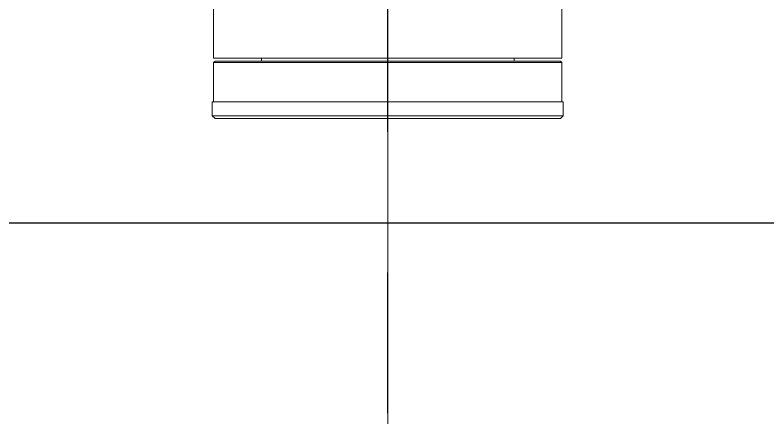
# Model space of a CAD drawing. Header units: millimetres. Extents: x 10462777 to 22643323, y 453826 to 1389191.
# Drawn here: x 11281975.2 to 11282243.3, y 582827.7 to 582970.9 of the extents above; entities that cross this region are included whole.
import ezdxf

# ---------------------------------------------------------------- set-up
doc = ezdxf.new("R2010")
doc.units = ezdxf.units.MM
doc.header["$LTSCALE"] = 200
doc.header["$MEASUREMENT"] = 0
for name, pattern in [('CENTER', [2, 1.25, -0.25, 0.25, -0.25]), ('CENTER2', [1.125, 0.75, -0.125, 0.125, -0.125]), ('PHANTOM', [2.5, 1.25, -0.25, 0.25, -0.25, 0.25, -0.25])]:
    doc.linetypes.add(name, pattern=pattern)
doc.layers.get('0').update_dxf_attribs({"linetype": 'CONTINUOUS'})
for name, color, linetype in [('1', 1, 'CENTER'), ('2', 2, 'CONTINUOUS'), ('DV1_DEFAULT', 7, 'CONTINUOUS')]:
    doc.layers.add(name, color=color, linetype=linetype)
doc.layers.add('LAYOUT', color=8, linetype='CONTINUOUS', lineweight=25)

# ---------------------------------------------------------------- blocks, each defined once
blk = doc.blocks.new('r710ic')
at = {"layer": 'DV1_DEFAULT', "color": 7, "linetype": 'Continuous', "lineweight": 0}
for p, q in [((273376.37, 104170.13), (273376.37, 104295.13)), ((273381.37, 104295.13), (273376.37, 104295.13)), ((273381.37, 104295.13), (273381.37, 104170.13)), ((273382.37, 104294.13), (273381.37, 104295.13)), ((273360.87, 104294.63), (273332.87, 104294.63)), ((273360.87, 104170.63), (273360.87, 104294.63)), ((273362.37, 104294.63), (273361.87, 104294.13)), ((273361.87, 104294.13), (273361.87, 104171.13)), ((273376.37, 104294.63), (273362.37, 104294.63)), ((273362.37, 104170.63), (273362.37, 104294.63)), ((273382.37, 104171.13), (273382.37, 104294.13)), ((273361.87, 104277.63), (273360.87, 104277.63)), ((273360.87, 104187.63), (273361.87, 104187.63)), ((273325.87, 104170.63), (273360.87, 104170.63)), ((273361.87, 104171.13), (273362.37, 104170.63)), ((273362.37, 104170.63), (273376.37, 104170.63)), ((273376.37, 104170.13), (273381.37, 104170.13)), ((273381.37, 104170.13), (273382.37, 104171.13))]:
    blk.add_line(p, q, dxfattribs=at)
at = {"layer": 'DV1_DEFAULT', "color": 1, "linetype": 'CENTER2', "lineweight": 0}
for p, q in [((274132.55, 104232.63), (269847.55, 104232.63)), ((269950.18, 104232.63), (274235.19, 104232.63))]:
    blk.add_line(p, q, dxfattribs=at)
at = {"layer": 'LAYOUT', "color": 3}
blk.add_circle((272041.37, 104232.63), 2050.12, dxfattribs=at)
blk = doc.blocks.new('A$C7DA30AB0')
at = {"layer": 'LAYOUT', "color": 6, "linetype": 'PHANTOM'}
blk.add_circle((3030.45, 3025.99, 0), 2693.02, dxfattribs=at)

msp = doc.modelspace()

# ---------------------------------------------------------------- linework, layer by layer
at = {"layer": '1', "color": 23, "linetype": 'CENTER'}
msp.add_line((11282107.87228, 579329.36568, 0), (11282107.87228, 587294.33381, 0), dxfattribs=at)
at = {"layer": '2', "color": 124, "linetype": 'Continuous'}
msp.add_line((11282542.65642, 582896.94412, 0), (11281673.08815, 582896.94412, 0), dxfattribs=at)

# ---------------------------------------------------------------- block references
at = {"ltscale": 10}
msp.add_blockref('A$C7DA30AB0', (11276684.40366, 580408.4363, 0), dxfattribs=at)
at = {"layer": 'LAYOUT', "color": 2, "rotation": 270}
msp.add_blockref('r710ic', (11177875.24796, 856316.46559, 0), dxfattribs=at)

doc.saveas('drawing.dxf')
